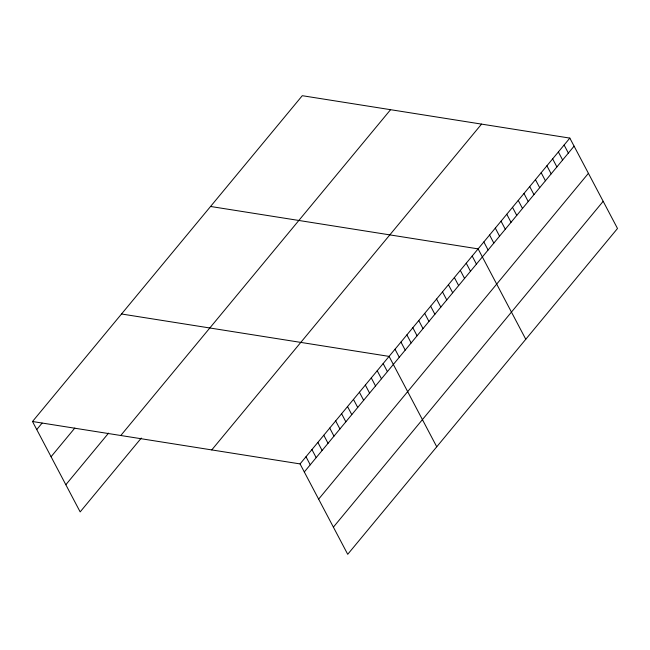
<?xml version="1.0" encoding="UTF-8"?>
<svg xmlns="http://www.w3.org/2000/svg" width="650" height="650" viewBox="0 0 650 650"><rect width="100%" height="100%" fill="white"/><g stroke="black" fill="none" stroke-linecap="round" stroke-linejoin="round"><path stroke-width="0.97" d="M32.5 421.509L302.283 95.696L569.839 138.101L617.5 228.491L347.717 554.304L300.056 463.913L32.5 421.509L80.161 511.899L141.294 438.067M36.749 429.561L42.087 423.109M51.074 456.731L74.815 428.066M65.829 484.729L108.566 433.119M120.794 435.5L390.577 109.688M211.762 449.922L481.544 124.109M300.056 463.913L569.839 138.101M304.306 471.973L574.088 146.161M318.63 499.143L588.413 173.331M333.393 527.134L603.176 201.321M210.559 206.472L478.116 248.877L525.777 339.267M121.526 313.991L389.09 356.395L436.743 446.786M564.111 145.023L568.36 153.083M558.374 151.946L562.624 160.006M552.646 158.876L556.887 166.928M546.91 165.799L551.159 173.851M541.182 172.721L545.423 180.773M535.446 179.644L539.695 187.696M529.709 186.566L533.959 194.618M523.981 193.489L528.222 201.549M518.245 200.411L522.494 208.471M512.517 207.334L516.758 215.394M506.781 214.264L511.03 222.316M501.044 221.187L505.294 229.239M495.316 228.109L499.566 236.161M489.58 235.032L493.829 243.084M483.852 241.954L488.093 250.006M472.184 256.043L476.426 264.103M466.245 263.217L470.494 271.269M460.314 270.384L464.555 278.436M454.374 277.55L458.624 285.602M448.443 284.716L452.684 292.776M442.504 291.882L446.753 299.942M436.573 299.057L440.814 307.109M430.633 306.223L434.882 314.275M424.702 313.389L428.943 321.441M418.762 320.556L423.012 328.616M412.831 327.722L417.073 335.782M406.892 334.896L411.141 342.948M400.961 342.062L405.202 350.114M395.021 349.229L399.271 357.281M383.151 363.561L387.4 371.621M377.219 370.736L381.461 378.787M371.28 377.902L375.529 385.954M365.349 385.068L369.59 393.12M359.409 392.234L363.659 400.294M353.478 399.409L357.719 407.461M347.539 406.575L351.788 414.627M341.608 413.741L345.849 421.793M335.668 420.907L339.918 428.959M329.737 428.074L333.978 436.134M323.798 435.248L328.047 443.3M317.866 442.414L322.108 450.466M311.927 449.581L316.176 457.632M305.996 456.747L310.237 464.807"/></g></svg>
